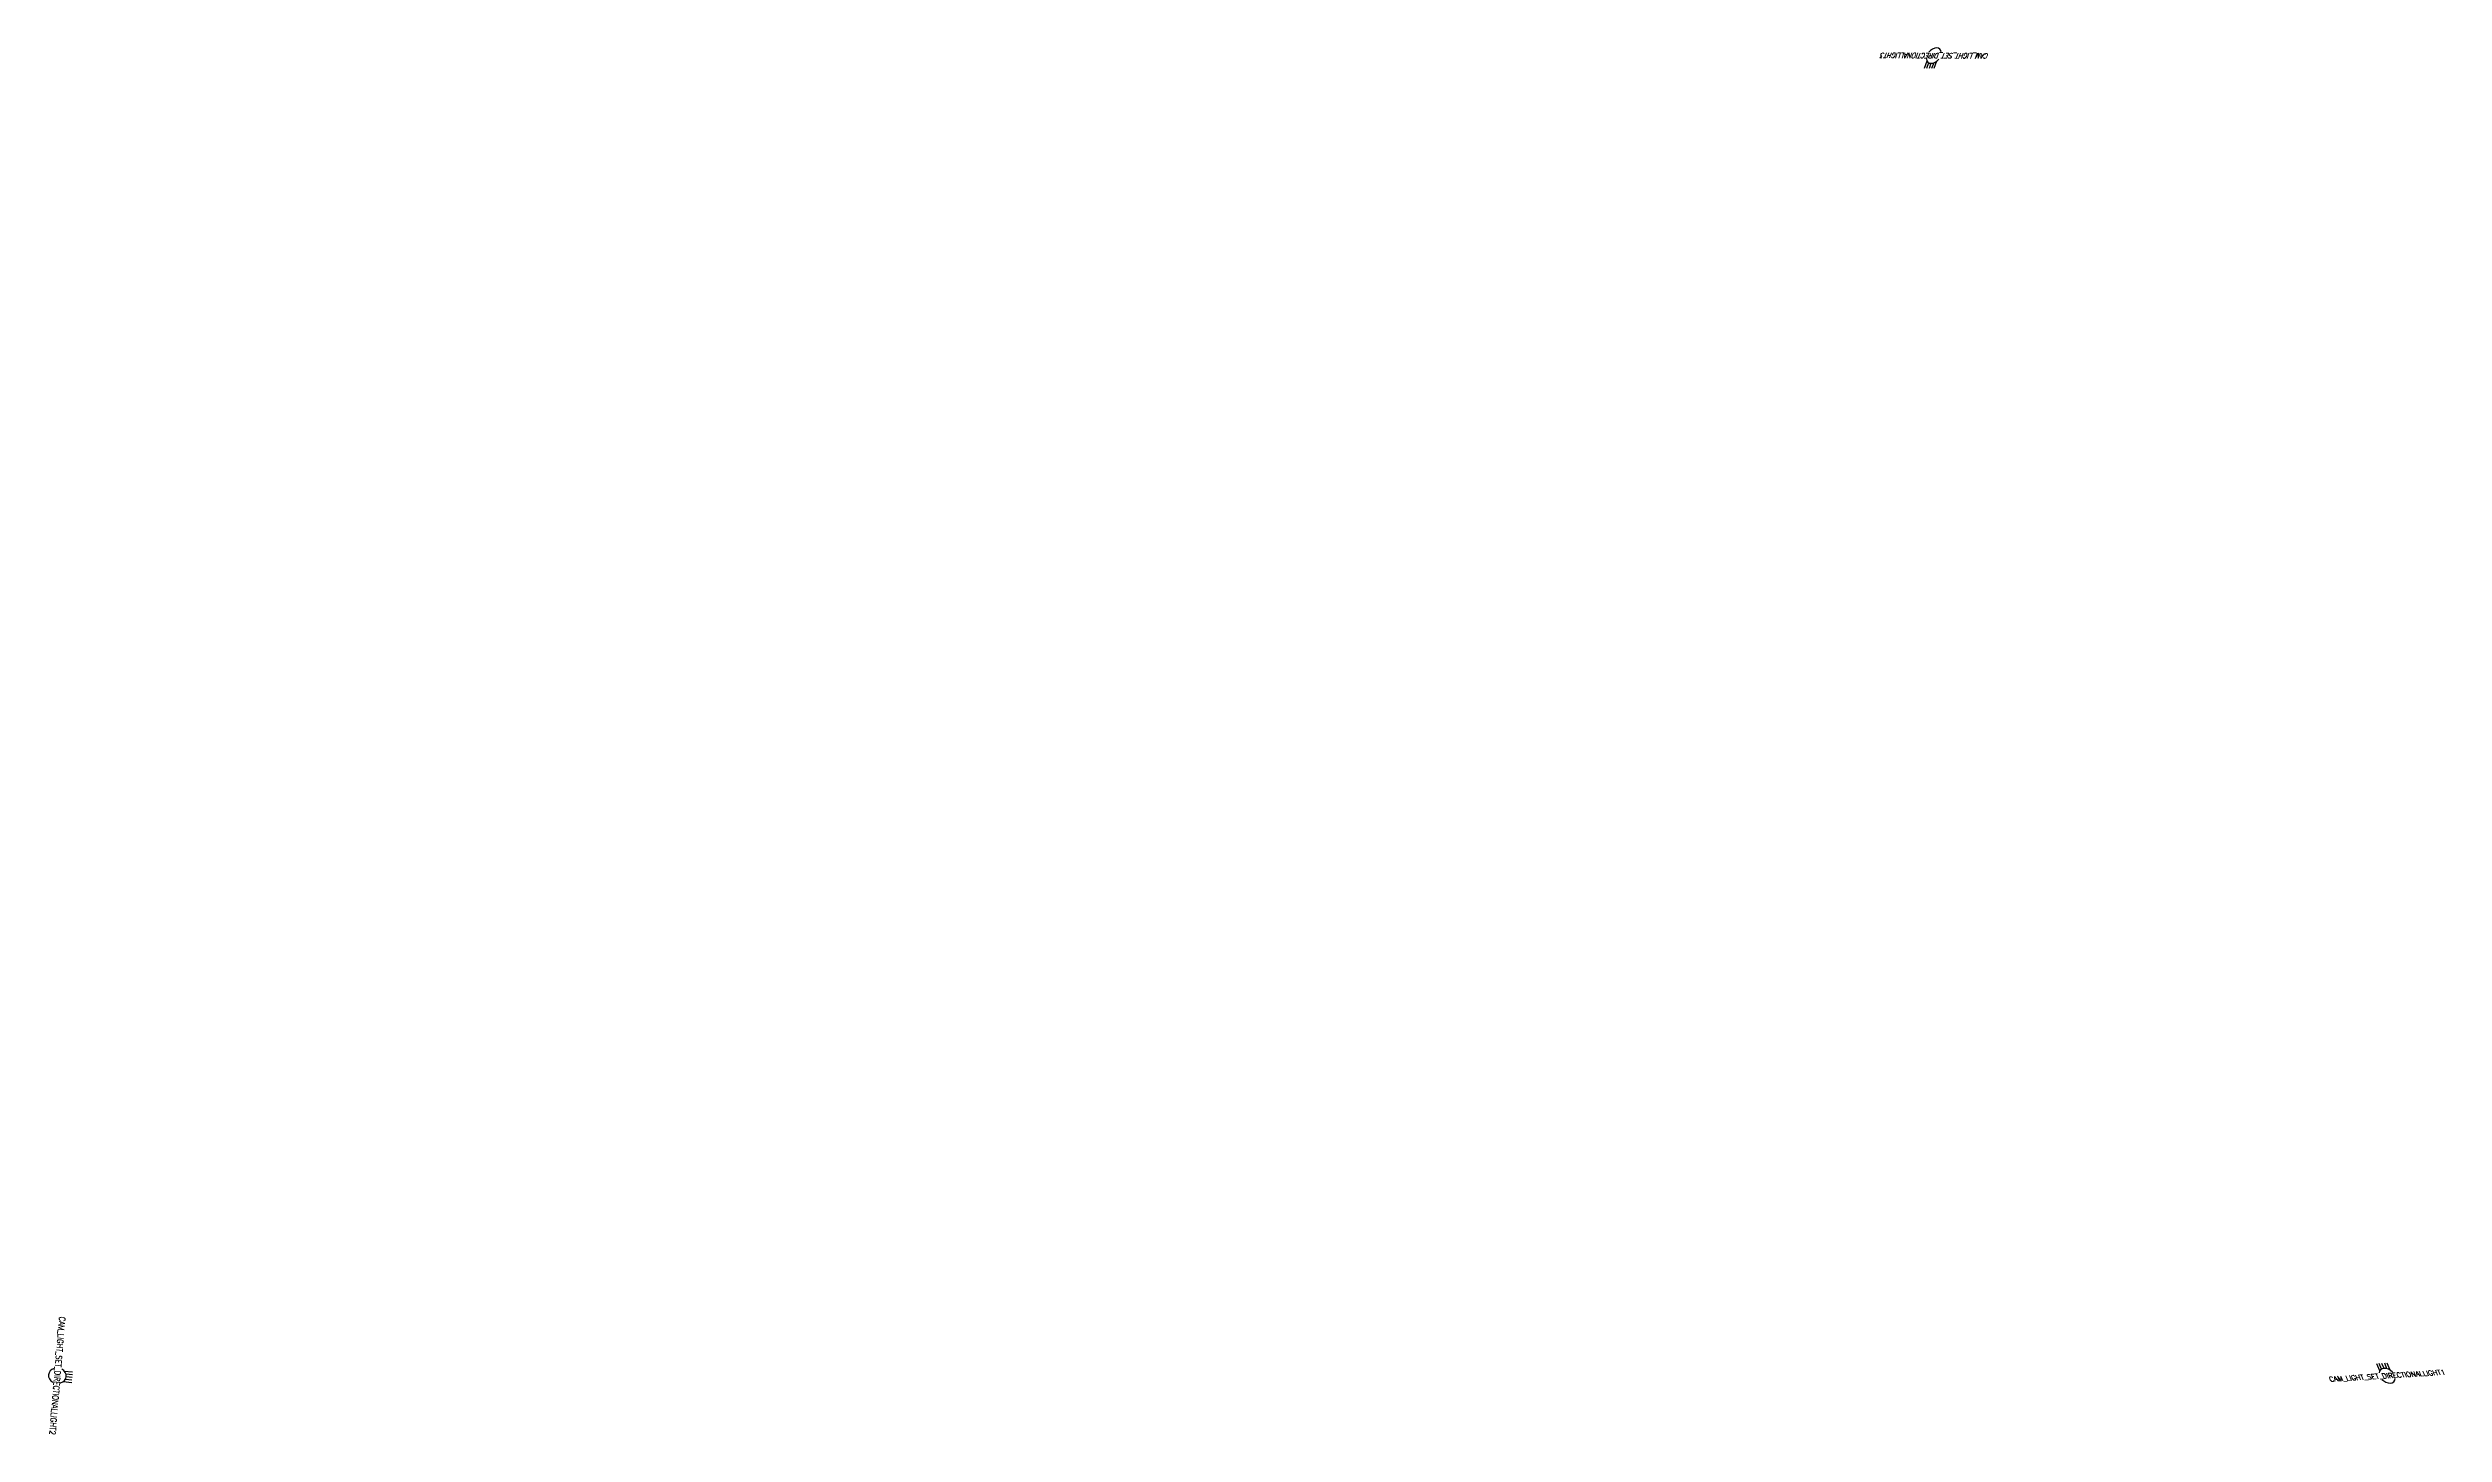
# Model space of a CAD drawing. Header units: centimetres. Extents: x -52 to 28.7, y -2 to 44.7.
import ezdxf
from ezdxf.enums import TextEntityAlignment as Align

# ---------------------------------------------------------------- set-up
doc = ezdxf.new("R2010")
doc.units = ezdxf.units.CM
doc.layers.get('0').update_dxf_attribs({"true_color": 0x5890e1})
doc.layers.add('ASHADE', color=7, linetype='Continuous')
doc.styles.add('ASHADE', font='simplex', dxfattribs={"height": 0.2})

# ---------------------------------------------------------------- blocks, each defined once
blk = doc.blocks.new('direct')
at = {"layer": 'ASHADE', "color": 7, "linetype": 'Continuous'}
for p, q in [((-0.21, 0.214), (-0.21, 0.5)), ((-0.11, 0.279), (-0.11, 0.5)), ((0, 0.3), (0, 0.5)), ((0.11, 0.279), (0.11, 0.5)), ((0.21, 0.214), (0.21, 0.5))]:
    blk.add_line(p, q, dxfattribs=at)
for start, end in [(25.67929, 154.32071), (205.67929, 334.32071)]:
    blk.add_arc((0, 0), 0.3, start, end, dxfattribs=at)
at = {"layer": 'ASHADE', "color": 1, "linetype": 'Continuous', "style": 'ASHADE'}
blk.add_attdef('SNAME', text='', height=0.2, dxfattribs=at).set_placement((0, -0.1), align=Align.CENTER)
at = {"layer": 'ASHADE', "color": 7, "linetype": 'Continuous', "flags": 1}
for tag, p in [('GNAME', (0, 0.28)), ('LAX', (0, 0.265)), ('LAY', (0, 0.25)), ('LAZ', (0, 0.235)), ('INTENSITY', (0, 0.22)), ('COLOR', (0, 0.205)), ('CONEA', (0, 0.19)), ('CONED', (0, 0.175)), ('BEAMD', (0, 0.16))]:
    blk.add_attdef(tag, p, '', height=0.01, dxfattribs=at)

msp = doc.modelspace()

# ---------------------------------------------------------------- block references
at = {"extrusion": (-0.544437, 0.506032, 0.668969)}
ref = msp.add_blockref('direct', (-40.421, -14.59, 16.211), dxfattribs=dict(at, rotation=301.6020396907419))
ref.add_attrib('SNAME', 'CAM_LIGHT_SET_DIRECTIONALLIGHT3', dxfattribs={"layer": 'ASHADE', "color": 1, "linetype": 'Continuous', "extrusion": (-0.544437, 0.506032, 0.668969), "height": 0.2, "rotation": 301.60204, "style": 'ASHADE'}).set_placement((-40.421, -14.59, 16.211), align=Align.MIDDLE_CENTER)
at = {"extrusion": (-0.069809, -0.520589, 0.850949)}
ref = msp.add_blockref('direct', (-51.19, -5.841, 3.605), dxfattribs=dict(at, rotation=272.3690486091407))
ref.add_attrib('SNAME', 'CAM_LIGHT_SET_DIRECTIONALLIGHT2', dxfattribs={"layer": 'ASHADE', "color": 1, "linetype": 'Continuous', "extrusion": (-0.069809, -0.520589, 0.850949), "height": 0.2, "rotation": 272.36905, "style": 'ASHADE'}).set_placement((-51.19, -5.841, 3.605), align=Align.MIDDLE_CENTER)
at = {"extrusion": (0.436517, 0.5586, 0.705279)}
ref = msp.add_blockref('direct', (-21.124, -11.642, 11.702), dxfattribs=dict(at, rotation=231.4726011045832))
ref.add_attrib('SNAME', 'CAM_LIGHT_SET_DIRECTIONALLIGHT1', dxfattribs={"layer": 'ASHADE', "color": 1, "linetype": 'Continuous', "extrusion": (0.436517, 0.5586, 0.705279), "height": 0.2, "rotation": 231.4726, "style": 'ASHADE'}).set_placement((-21.124, -11.642, 11.702), align=Align.MIDDLE_CENTER)

doc.saveas('drawing.dxf')
